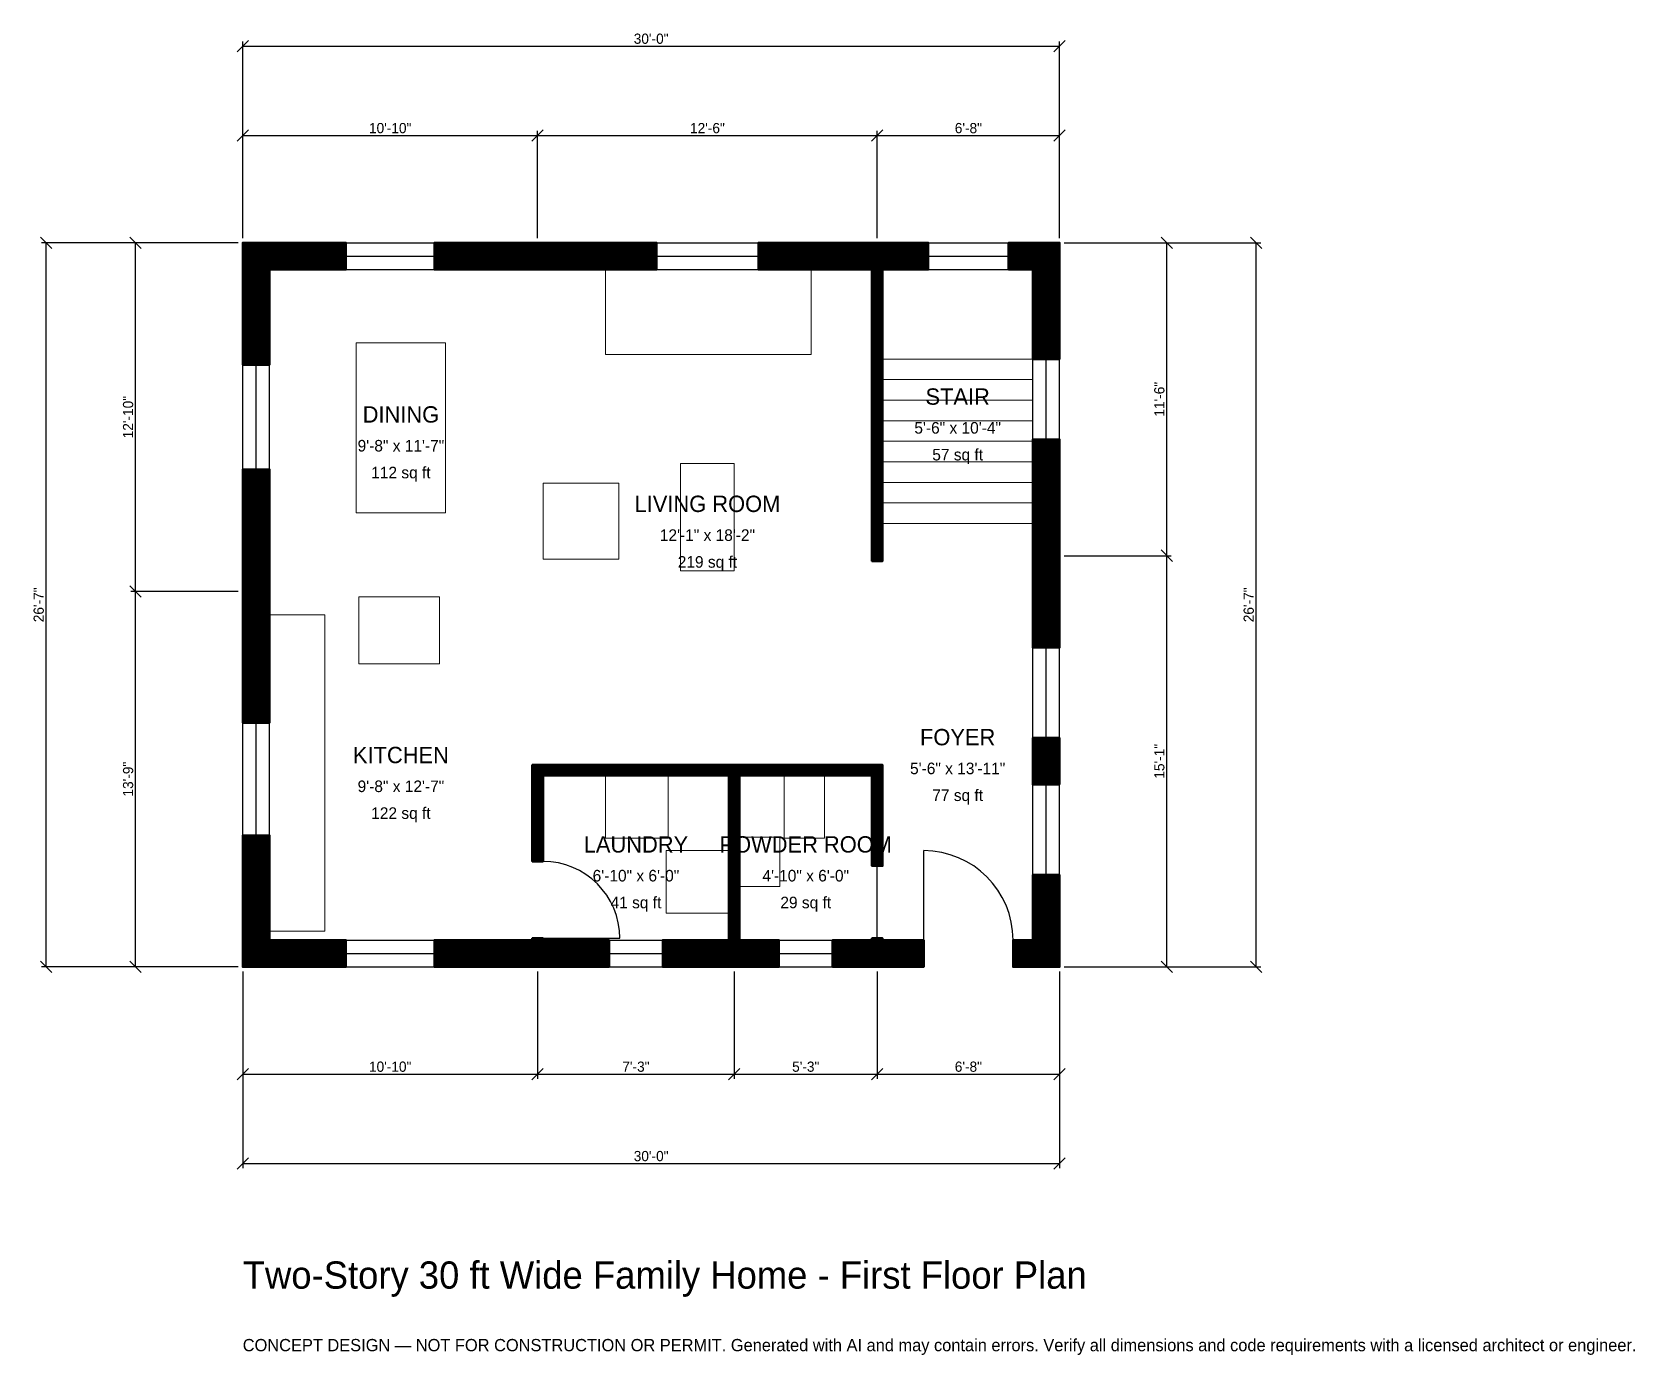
# Model space of a CAD drawing. Header units: inches. Extents: x -93 to 613, y -171 to 412.
import ezdxf
from ezdxf.enums import TextEntityAlignment as Align

# ---------------------------------------------------------------- set-up
doc = ezdxf.new("R2010")
doc.units = ezdxf.units.IN
doc.header["$MEASUREMENT"] = 0
for name, color, linetype, lineweight in [('A-ANNO-DIMS', 1, 'Continuous', 13), ('A-ANNO-TEXT', 7, 'Continuous', 18), ('A-AREA-IDEN', 7, 'Continuous', 18), ('A-DOOR', 2, 'Continuous', 25), ('A-FLOR-FIXT', 9, 'Continuous', 13), ('A-FLOR-STRS', 3, 'Continuous', 18), ('A-FURN', 9, 'Continuous', 13), ('A-GLAZ', 4, 'Continuous', 25), ('A-WALL', 7, 'Continuous', 50), ('A-WALL-PATT', 8, 'Continuous', 13)]:
    doc.layers.add(name, color=color, linetype=linetype, lineweight=lineweight)
doc.dimstyles.new('PLAN', dxfattribs={"dimtxt": 4.5, "dimasz": 3, "dimexe": 2, "dimexo": 2, "dimgap": 1, "dimtad": 1, "dimdec": 0, "dimlunit": 4, "dimtsz": 2.5, "dimcen": 2.5, "dimclrd": 1, "dimclre": 1, "dimazin": 3, "dimtfac": 1, "dimtmove": 0, "dimatfit": 3})

msp = doc.modelspace()

# ---------------------------------------------------------------- hatches: boundary and pattern name
at = {"layer": 'A-WALL-PATT'}
h = msp.add_hatch(dxfattribs=at)
h.set_pattern_fill('ANSI31', color=8, scale=0.8)
h.paths.add_polyline_path([(214.1732, 0), (214.1732, 0), (210.6299, 0), (185.0394, 0), (185.0394, 11.811), (210.6299, 11.811), (214.1732, 11.811), (214.1732, 84.252), (132.2835, 84.252), (132.2835, 46.4567), (127.5591, 46.4567), (127.5591, 84.252), (127.5591, 88.9764), (132.2835, 88.9764), (214.1732, 88.9764), (218.8976, 88.9764), (277.1654, 88.9764), (281.8898, 88.9764), (281.8898, 84.252), (281.8898, 44.4882), (277.1654, 44.4882), (277.1654, 84.252), (218.8976, 84.252), (218.8976, 11.811), (222.4409, 11.811), (236.2205, 11.811), (236.2205, 0), (222.4409, 0), (218.8976, 0), (218.8976, 0), (214.1732, 0)])
h.paths.add_polyline_path([(135.8268, 0), (132.2835, 0), (132.2835, 0), (127.5591, 0), (127.5591, 0), (124.0157, 0), (84.4488, 0), (84.4488, 11.811), (124.0157, 11.811), (127.5591, 11.811), (127.5591, 12.5984), (132.2835, 12.5984), (132.2835, 11.811), (135.8268, 11.811), (161.4173, 11.811), (161.4173, 0), (135.8268, 0)])
h.paths.add_polyline_path([(11.811, 0), (11.811, 0), (0, 0), (0, 0), (0, 0), (0, 0), (0, 0), (0, 11.811), (0, 11.811), (0, 57.874), (11.811, 57.874), (11.811, 11.811), (45.4724, 11.811), (45.4724, 0), (11.811, 0)])
h.paths.add_polyline_path([(0, 159.4488), (0, 171.2598), (0, 219.0945), (11.811, 219.0945), (11.811, 171.2598), (11.811, 159.4488), (11.811, 107.4803), (0, 107.4803), (0, 159.4488)])
h.paths.add_polyline_path([(0, 307.0866), (0, 307.0866), (0, 318.8976), (0, 318.8976), (0, 318.8977), (0, 318.8977), (11.811, 318.8977), (11.811, 318.8976), (45.4724, 318.8976), (45.4724, 307.0866), (11.811, 307.0866), (11.811, 265.1575), (0, 265.1575), (0, 307.0866)])
h.paths.add_polyline_path([(124.0157, 318.8976), (124.0157, 318.8976), (182.2835, 318.8976), (182.2835, 307.0866), (135.8268, 307.0866), (135.8268, 307.0866), (84.4488, 307.0866), (84.4488, 318.8976), (124.0157, 318.8976)])
h.paths.add_polyline_path([(277.1654, 318.8976), (277.1654, 318.8977), (281.8898, 318.8977), (281.8898, 318.8976), (285.4331, 318.8976), (285.4331, 318.8976), (301.9685, 318.8976), (301.9685, 307.0866), (281.8898, 307.0866), (281.8898, 178.7402), (277.1654, 178.7402), (277.1654, 307.0866), (273.622, 307.0866), (273.622, 307.0866), (227.1654, 307.0866), (227.1654, 318.8976), (277.1654, 318.8976)])
h.paths.add_polyline_path([(348.0315, 318.8976), (348.0315, 318.8977), (359.8425, 318.8977), (359.8425, 318.8976), (359.8426, 318.8976), (359.8426, 307.0866), (359.8425, 307.0866), (359.8425, 267.7165), (348.0315, 267.7165), (348.0315, 307.0866), (337.4016, 307.0866), (337.4016, 318.8976), (348.0315, 318.8976)])
h.paths.add_polyline_path([(359.8425, 187.0079), (359.8425, 175.1969), (359.8425, 140.6168), (348.0315, 140.6168), (348.0315, 175.1969), (348.0315, 187.0079), (348.0315, 232.2835), (359.8425, 232.2835), (359.8425, 187.0079)])
h.paths.add_polyline_path([(359.8425, 80.2493), (348.0315, 80.2493), (348.0315, 100.853), (359.8425, 100.853), (359.8425, 80.2493)])
h.paths.add_polyline_path([(359.8425, 11.811), (359.8426, 11.811), (359.8426, 0), (359.8425, 0), (359.8425, 0), (348.0315, 0), (348.0315, 0), (339.3701, 0), (339.3701, 11.811), (348.0315, 11.811), (348.0315, 40.4856), (359.8425, 40.4856), (359.8425, 11.811)])
h.paths.add_polyline_path([(285.4331, 0), (281.8898, 0), (281.8898, 0), (277.1654, 0), (277.1654, 0), (273.622, 0), (259.8425, 0), (259.8425, 11.811), (273.622, 11.811), (277.1654, 11.811), (277.1654, 12.5984), (281.8898, 12.5984), (281.8898, 11.811), (285.4331, 11.811), (300, 11.811), (300, 0), (285.4331, 0)])

# ---------------------------------------------------------------- linework, layer by layer
at = {"layer": 'A-DOOR'}
for p, q in [((300, 11.811), (300, 51.1811)), ((279.5276, 12.5984), (279.5276, 44.4882)), ((132.2835, 12.5984), (166.1417, 12.5984))]:
    msp.add_line(p, q, dxfattribs=at)
for centre, radius in [((300, 11.811), 39.3701), ((132.2835, 12.5984), 33.8583)]:
    msp.add_arc(centre, radius, 0, 90, dxfattribs=at)
at = {"layer": 'A-FLOR-FIXT'}
for points in [[(11.811, 15.748), (36.2205, 15.748), (36.2205, 155.1181), (11.811, 155.1181)], [(238.5827, 56.6929), (256.2992, 56.6929), (256.2992, 84.252), (238.5827, 84.252)], [(218.8976, 35.4331), (236.6142, 35.4331), (236.6142, 57.0866), (218.8976, 57.0866)]]:
    msp.add_lwpolyline(points, close=True, dxfattribs=at)
at = {"layer": 'A-FLOR-STRS'}
for p, q in [((281.8898, 267.7165), (348.0315, 267.7165)), ((281.8898, 258.6614), (348.0315, 258.6614)), ((281.8898, 249.6063), (348.0315, 249.6063)), ((281.8898, 240.5512), (348.0315, 240.5512)), ((281.8898, 231.4961), (348.0315, 231.4961)), ((281.8898, 222.4409), (348.0315, 222.4409)), ((281.8898, 213.3858), (348.0315, 213.3858)), ((281.8898, 204.3307), (348.0315, 204.3307)), ((281.8898, 195.2756), (348.0315, 195.2756))]:
    msp.add_line(p, q, dxfattribs=at)
at = {"layer": 'A-FURN'}
for points in [[(159.8425, 269.685), (250.3937, 269.685), (250.3937, 307.0866), (159.8425, 307.0866)], [(50, 200), (89.3701, 200), (89.3701, 274.8031), (50, 274.8031)], [(192.9134, 174.4094), (216.5354, 174.4094), (216.5354, 221.6535), (192.9134, 221.6535)], [(132.2835, 179.5276), (165.748, 179.5276), (165.748, 212.9921), (132.2835, 212.9921)], [(51.1811, 133.4646), (86.6142, 133.4646), (86.6142, 162.9921), (51.1811, 162.9921)], [(159.8425, 56.6929), (187.4016, 56.6929), (187.4016, 84.252), (159.8425, 84.252)], [(186.6142, 23.622), (214.1732, 23.622), (214.1732, 51.1811), (186.6142, 51.1811)]]:
    msp.add_lwpolyline(points, close=True, dxfattribs=at)
at = {"layer": 'A-GLAZ'}
for p, q in [((45.4724, 318.8976), (84.4488, 318.8976)), ((182.2835, 318.8976), (227.1654, 318.8976)), ((301.9685, 318.8976), (337.4016, 318.8976)), ((45.4724, 312.9921), (84.4488, 312.9921)), ((182.2835, 312.9921), (227.1654, 312.9921)), ((301.9685, 312.9921), (337.4016, 312.9921)), ((45.4724, 307.0866), (84.4488, 307.0866)), ((182.2835, 307.0866), (227.1654, 307.0866)), ((301.9685, 307.0866), (337.4016, 307.0866)), ((0, 219.0945), (0, 265.1575)), ((5.9055, 219.0945), (5.9055, 265.1575)), ((11.811, 219.0945), (11.811, 265.1575)), ((348.0315, 232.2835), (348.0315, 267.7165)), ((353.937, 232.2835), (353.937, 267.7165)), ((359.8425, 232.2835), (359.8425, 267.7165)), ((348.0315, 100.853), (348.0315, 140.6168)), ((353.937, 100.853), (353.937, 140.6168)), ((359.8425, 100.853), (359.8425, 140.6168)), ((0, 57.874), (0, 107.4803)), ((5.9055, 57.874), (5.9055, 107.4803)), ((11.811, 57.874), (11.811, 107.4803)), ((348.0315, 40.4856), (348.0315, 80.2493)), ((353.937, 40.4856), (353.937, 80.2493)), ((359.8425, 40.4856), (359.8425, 80.2493)), ((45.4724, 11.811), (84.4488, 11.811)), ((161.4173, 11.811), (185.0394, 11.811)), ((236.2205, 11.811), (259.8425, 11.811)), ((45.4724, 5.9055), (84.4488, 5.9055)), ((45.4724, 0), (84.4488, 0)), ((161.4173, 5.9055), (185.0394, 5.9055)), ((161.4173, 0), (185.0394, 0)), ((236.2205, 5.9055), (259.8425, 5.9055)), ((236.2205, 0), (259.8425, 0))]:
    msp.add_line(p, q, dxfattribs=at)
at = {"layer": 'A-WALL'}
for points in [[(0, 307.0866), (0, 307.0866), (0, 318.8976), (0, 318.8976), (0, 318.8977), (0, 318.8977), (11.811, 318.8977), (11.811, 318.8976), (45.4724, 318.8976), (45.4724, 307.0866), (11.811, 307.0866), (11.811, 265.1575), (0, 265.1575), (0, 307.0866)], [(124.0157, 318.8976), (124.0157, 318.8976), (182.2835, 318.8976), (182.2835, 307.0866), (135.8268, 307.0866), (135.8268, 307.0866), (84.4488, 307.0866), (84.4488, 318.8976), (124.0157, 318.8976)], [(277.1654, 318.8976), (277.1654, 318.8977), (281.8898, 318.8977), (281.8898, 318.8976), (285.4331, 318.8976), (285.4331, 318.8976), (301.9685, 318.8976), (301.9685, 307.0866), (281.8898, 307.0866), (281.8898, 178.7402), (277.1654, 178.7402), (277.1654, 307.0866), (273.622, 307.0866), (273.622, 307.0866), (227.1654, 307.0866), (227.1654, 318.8976), (277.1654, 318.8976)], [(348.0315, 318.8976), (348.0315, 318.8977), (359.8425, 318.8977), (359.8425, 318.8976), (359.8426, 318.8976), (359.8426, 307.0866), (359.8425, 307.0866), (359.8425, 267.7165), (348.0315, 267.7165), (348.0315, 307.0866), (337.4016, 307.0866), (337.4016, 318.8976), (348.0315, 318.8976)], [(359.8425, 187.0079), (359.8425, 175.1969), (359.8425, 140.6168), (348.0315, 140.6168), (348.0315, 175.1969), (348.0315, 187.0079), (348.0315, 232.2835), (359.8425, 232.2835), (359.8425, 187.0079)], [(0, 159.4488), (0, 171.2598), (0, 219.0945), (11.811, 219.0945), (11.811, 171.2598), (11.811, 159.4488), (11.811, 107.4803), (0, 107.4803), (0, 159.4488)], [(359.8425, 80.2493), (348.0315, 80.2493), (348.0315, 100.853), (359.8425, 100.853), (359.8425, 80.2493)], [(214.1732, 0), (214.1732, 0), (210.6299, 0), (185.0394, 0), (185.0394, 11.811), (210.6299, 11.811), (214.1732, 11.811), (214.1732, 84.252), (132.2835, 84.252), (132.2835, 46.4567), (127.5591, 46.4567), (127.5591, 84.252), (127.5591, 88.9764), (132.2835, 88.9764), (214.1732, 88.9764), (218.8976, 88.9764), (277.1654, 88.9764), (281.8898, 88.9764), (281.8898, 84.252), (281.8898, 44.4882), (277.1654, 44.4882), (277.1654, 84.252), (218.8976, 84.252), (218.8976, 11.811), (222.4409, 11.811), (236.2205, 11.811), (236.2205, 0), (222.4409, 0), (218.8976, 0), (218.8976, 0), (214.1732, 0)], [(11.811, 0), (11.811, 0), (0, 0), (0, 0), (0, 0), (0, 0), (0, 0), (0, 11.811), (0, 11.811), (0, 57.874), (11.811, 57.874), (11.811, 11.811), (45.4724, 11.811), (45.4724, 0), (11.811, 0)], [(359.8425, 11.811), (359.8426, 11.811), (359.8426, 0), (359.8425, 0), (359.8425, 0), (348.0315, 0), (348.0315, 0), (339.3701, 0), (339.3701, 11.811), (348.0315, 11.811), (348.0315, 40.4856), (359.8425, 40.4856), (359.8425, 11.811)], [(135.8268, 0), (132.2835, 0), (132.2835, 0), (127.5591, 0), (127.5591, 0), (124.0157, 0), (84.4488, 0), (84.4488, 11.811), (124.0157, 11.811), (127.5591, 11.811), (127.5591, 12.5984), (132.2835, 12.5984), (132.2835, 11.811), (135.8268, 11.811), (161.4173, 11.811), (161.4173, 0), (135.8268, 0)], [(285.4331, 0), (281.8898, 0), (281.8898, 0), (277.1654, 0), (277.1654, 0), (273.622, 0), (259.8425, 0), (259.8425, 11.811), (273.622, 11.811), (277.1654, 11.811), (277.1654, 12.5984), (281.8898, 12.5984), (281.8898, 11.811), (285.4331, 11.811), (300, 11.811), (300, 0), (285.4331, 0)]]:
    msp.add_lwpolyline(points, close=True, dxfattribs=at)

# ---------------------------------------------------------------- texts
at = {"layer": 'A-ANNO-TEXT'}
for s, height, p in [('Two-Story 30 ft Wide Family Home - First Floor Plan', 12, (0, -141.7323)), ('CONCEPT DESIGN — NOT FOR CONSTRUCTION OR PERMIT. Generated with AI and may contain errors. Verify all dimensions and code requirements with a licensed architect or engineer.', 5.4, (0, -169.2913))]:
    msp.add_text(s, height=height, dxfattribs=at).set_placement(p)
at = {"layer": 'A-AREA-IDEN'}
for s, height, p in [('STAIR', 7.2, (314.9606, 251.1811)), ('DINING', 7.2, (69.685, 243.3071)), ('5\'-6" x 10\'-4"', 5.1, (314.9606, 237.4016)), ('9\'-8" x 11\'-7"', 5.1, (69.685, 229.5276)), ('57 sq ft', 5.1, (314.9606, 225.5906)), ('112 sq ft', 5.1, (69.685, 217.7165)), ('LIVING ROOM', 7.2, (204.7244, 203.937)), ('12\'-1" x 18\'-2"', 5.1, (204.7244, 190.1575)), ('219 sq ft', 5.1, (204.7244, 178.3465)), ('FOYER', 7.2, (314.9606, 101.1811)), ('KITCHEN', 7.2, (69.685, 93.3071)), ('5\'-6" x 13\'-11"', 5.1, (314.9606, 87.4016)), ('9\'-8" x 12\'-7"', 5.1, (69.685, 79.5276)), ('77 sq ft', 5.1, (314.9606, 75.5906)), ('122 sq ft', 5.1, (69.685, 67.7165)), ('LAUNDRY', 7.2, (173.2283, 53.937)), ('POWDER ROOM', 7.2, (248.0315, 53.937)), ('6\'-10" x 6\'-0"', 5.1, (173.2283, 40.1575)), ('4\'-10" x 6\'-0"', 5.1, (248.0315, 40.1575)), ('41 sq ft', 5.1, (173.2283, 28.3465)), ('29 sq ft', 5.1, (248.0315, 28.3465))]:
    msp.add_text(s, height=height, dxfattribs=at).set_placement(p, align=Align.MIDDLE_CENTER)

# ---------------------------------------------------------------- dimensions: what is measured, and where the dimension line sits
at = {"layer": 'A-ANNO-DIMS'}
for base, p1, p2, text in [((0, 405.5118), (0, 318.8976), (359.8425, 318.8976), '30\'-0"'), ((0, 366.1417), (0, 318.8976), (129.9213, 318.8976), '10\'-10"'), ((129.9213, 366.1417), (129.9213, 318.8976), (279.5276, 318.8976), '12\'-6"'), ((279.5276, 366.1417), (279.5276, 318.8976), (359.8425, 318.8976), '6\'-8"'), ((0, -47.2441), (0, 0), (129.9213, 0), '10\'-10"'), ((0, -86.6142), (0, 0), (359.8425, 0), '30\'-0"'), ((129.9213, -47.2441), (129.9213, 0), (216.5354, 0), '7\'-3"'), ((216.5354, -47.2441), (216.5354, 0), (279.5276, 0), '5\'-3"'), ((279.5276, -47.2441), (279.5276, 0), (359.8425, 0), '6\'-8"')]:
    msp.add_linear_dim(base=base, p1=p1, p2=p2, text=text, dimstyle='PLAN', dxfattribs=at).render()
for base, p1, p2, text in [((-86.6142, 0), (0, 0), (0, 318.8976), '26\'-7"'), ((-47.2441, 165.3543), (0, 165.3543), (0, 318.8976), '12\'-10"'), ((407.0866, 181.1024), (359.8425, 181.1024), (359.8425, 318.8976), '11\'-6"'), ((446.4567, 0), (359.8425, 0), (359.8425, 318.8976), '26\'-7"'), ((407.0866, 0), (359.8425, 0), (359.8425, 181.1024), '15\'-1"'), ((-47.2441, 0), (0, 0), (0, 165.3543), '13\'-9"')]:
    msp.add_linear_dim(base=base, p1=p1, p2=p2, angle=90, text=text, dimstyle='PLAN', dxfattribs=at).render()

doc.saveas('drawing.dxf')
